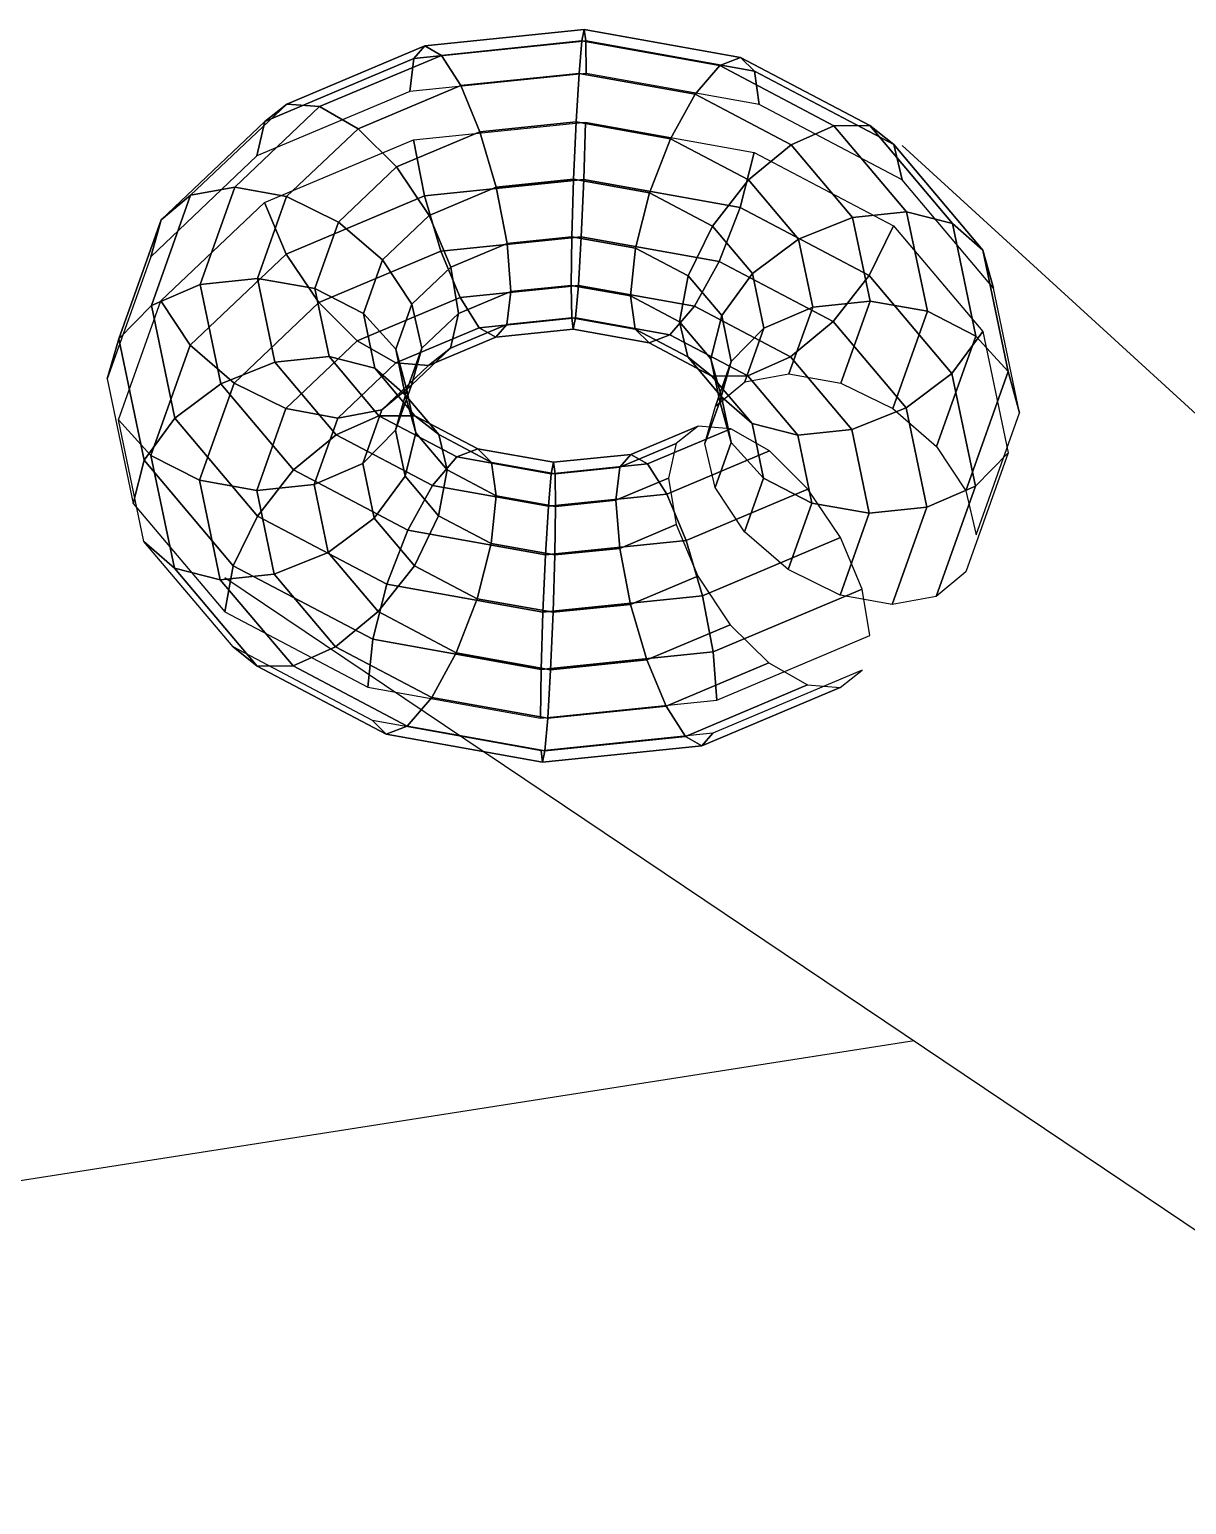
# Model space of a CAD drawing. Extents: x 268 to 383, y 668 to 793.
# Drawn here: x 276.9762 to 277.1304, y 680.8258 to 681.0225 of the extents above; entities that cross this region are included whole.
import ezdxf

# ---------------------------------------------------------------- set-up
doc = ezdxf.new("R2010")
doc.units = 0
doc.header["$LTSCALE"] = 0.5
doc.header["$MEASUREMENT"] = 0
doc.layers.add('P02', color=1, linetype='CONTINUOUS')
doc.layers.add('P03', color=5, linetype='CONTINUOUS')

# ---------------------------------------------------------------- blocks, each defined once
blk = doc.blocks.new('2')
at = {"layer": 'P03', "extrusion": (0.002275, 0.707103, 0.707107), "elevation": 23.6374}
for points in [[(11.5891, -38.3454), (10.033, -36.3461)], [(12.49, -37.5267), (10.6483, -35.7869)]]:
    blk.add_lwpolyline(points, dxfattribs=at)
at = {"layer": 'P03', "extrusion": (-0.741602, -0.473162, 0.475546), "elevation": -16.0905}
blk.add_lwpolyline([(-42.1221, -1.7669), (-42.995, -5.9597)], dxfattribs=at)
at = {"layer": 'P03'}
mesh = blk.add_polymesh((16, 16), dxfattribs=dict(at, m_close=True, n_close=True))
for k, corner in enumerate([(-11.4913, 43.212, -9.8379), (-11.5013, 43.2741, -9.7917), (-11.5302, 43.3427, -9.7685), (-11.5737, 43.4075, -9.7718), (-11.625, 43.4585, -9.8011), (-11.6763, 43.4879, -9.8519), (-11.72, 43.4914, -9.9165), (-11.7492, 43.4683, -9.9851), (-11.7596, 43.4221, -10.0472), (-11.7495, 43.36, -10.0933), (-11.7206, 43.2914, -10.1165), (-11.6772, 43.2266, -10.1132), (-11.6259, 43.1756, -10.084), (-11.5745, 43.1462, -10.0331), (-11.5309, 43.1427, -9.9685), (-11.5016, 43.1658, -9.9), (-11.6951, 43.1261, -9.7513), (-11.7, 43.1904, -9.7074), (-11.7144, 43.2651, -9.6903), (-11.7361, 43.339, -9.7029), (-11.7618, 43.4008, -9.743), (-11.7876, 43.4411, -9.8047), (-11.8095, 43.4537, -9.8786), (-11.8242, 43.4367, -9.9533), (-11.8295, 43.3927, -10.0175), (-11.8245, 43.3284, -10.0615), (-11.8101, 43.2537, -10.0786), (-11.7884, 43.1798, -10.066), (-11.7627, 43.118, -10.0259), (-11.737, 43.0777, -9.9642), (-11.7151, 43.0651, -9.8903), (-11.7004, 43.0821, -9.8156), (-11.93, 43.102, -9.7265), (-11.9291, 43.1669, -9.6831), (-11.9268, 43.2434, -9.6679), (-11.9234, 43.3198, -9.683), (-11.9196, 43.3846, -9.7263), (-11.9158, 43.4279, -9.7912), (-11.9126, 43.4431, -9.8676), (-11.9106, 43.4278, -9.9441), (-11.91, 43.3844, -10.009), (-11.9109, 43.3196, -10.0524), (-11.9133, 43.2431, -10.0676), (-11.9166, 43.1666, -10.0525), (-11.9205, 43.1018, -10.0092), (-11.9243, 43.0585, -9.9444), (-11.9274, 43.0434, -9.8679), (-11.9294, 43.0586, -9.7914), (-12.1603, 43.1433, -9.7671), (-12.1536, 43.2072, -9.7227), (-12.1349, 43.2807, -9.7046), (-12.107, 43.3528, -9.7154), (-12.0742, 43.4124, -9.7536), (-12.0414, 43.4505, -9.8133), (-12.0137, 43.4612, -9.8855), (-11.9953, 43.443, -9.9591), (-11.989, 43.3986, -10.0229), (-11.9956, 43.3348, -10.0673), (-12.0144, 43.2612, -10.0855), (-12.0423, 43.1892, -10.0746), (-12.0751, 43.1295, -10.0364), (-12.1079, 43.0915, -9.9767), (-12.1356, 43.0807, -9.9046), (-12.154, 43.0989, -9.8309), (-12.3509, 43.2438, -9.8669), (-12.3395, 43.3051, -9.8201), (-12.3072, 43.3715, -9.7948), (-12.259, 43.4329, -9.795), (-12.2022, 43.4798, -9.8206), (-12.1454, 43.5053, -9.8678), (-12.0974, 43.5053, -9.9293), (-12.0654, 43.48, -9.9958), (-12.0543, 43.4331, -10.0572), (-12.0658, 43.3717, -10.104), (-12.0981, 43.3053, -10.1293), (-12.1463, 43.244, -10.1291), (-12.2031, 43.197, -10.1035), (-12.2598, 43.1716, -10.0563), (-12.3078, 43.1715, -9.9948), (-12.3398, 43.1969, -9.9283), (-12.4728, 43.3881, -10.0109), (-12.4583, 43.4458, -9.9604), (-12.4173, 43.5019, -9.9249), (-12.3561, 43.5479, -9.9097), (-12.284, 43.5767, -9.9173), (-12.2119, 43.584, -9.9463), (-12.1509, 43.5687, -9.9925), (-12.1102, 43.5331, -10.0487), (-12.0961, 43.4825, -10.1065), (-12.1106, 43.4248, -10.157), (-12.1516, 43.3687, -10.1925), (-12.2128, 43.3227, -10.2076), (-12.2849, 43.2939, -10.2001), (-12.357, 43.2866, -10.171), (-12.418, 43.3019, -10.1249), (-12.4587, 43.3376, -10.0686), (-12.5074, 43.5543, -10.1769), (-12.4921, 43.6079, -10.1223), (-12.4486, 43.6521, -10.075), (-12.3837, 43.6804, -10.0421), (-12.3072, 43.6883, -10.0288), (-12.2308, 43.6747, -10.0369), (-12.1661, 43.6417, -10.0654), (-12.123, 43.5942, -10.1098), (-12.108, 43.5395, -10.1634), (-12.1233, 43.4859, -10.2181), (-12.1668, 43.4417, -10.2654), (-12.2317, 43.4134, -10.2983), (-12.3082, 43.4055, -10.3116), (-12.3846, 43.4191, -10.3034), (-12.4493, 43.4521, -10.275), (-12.4924, 43.4996, -10.2305), (-12.4495, 43.7171, -10.3399), (-12.4356, 43.7665, -10.2812), (-12.3963, 43.7992, -10.2222), (-12.3375, 43.8101, -10.172), (-12.2684, 43.7976, -10.1382), (-12.1992, 43.7635, -10.1259), (-12.1407, 43.7131, -10.137), (-12.1017, 43.6541, -10.1698), (-12.0881, 43.5953, -10.2193), (-12.102, 43.5458, -10.278), (-12.1413, 43.5131, -10.337), (-12.2001, 43.5022, -10.3872), (-12.2693, 43.5148, -10.421), (-12.3384, 43.5488, -10.4333), (-12.3969, 43.5992, -10.4222), (-12.4359, 43.6583, -10.3894), (-12.3079, 43.8516, -10.4749), (-12.2975, 43.8977, -10.4128), (-12.2682, 43.9208, -10.3442), (-12.2246, 43.9174, -10.2796), (-12.1732, 43.8879, -10.2288), (-12.1219, 43.837, -10.1995), (-12.0785, 43.7722, -10.1962), (-12.0496, 43.7035, -10.2194), (-12.0395, 43.6414, -10.2656), (-12.0499, 43.5953, -10.3277), (-12.0792, 43.5722, -10.3962), (-12.1228, 43.5756, -10.4608), (-12.1742, 43.6051, -10.5117), (-12.2255, 43.6561, -10.5409), (-12.2689, 43.7208, -10.5442), (-12.2978, 43.7895, -10.5211), (-12.1041, 43.9375, -10.5614), (-12.0988, 43.9815, -10.4972), (-12.084, 43.9984, -10.4224), (-12.0621, 43.9858, -10.3486), (-12.0364, 43.9456, -10.2869), (-12.0107, 43.8838, -10.2467), (-11.989, 43.8099, -10.2342), (-11.9746, 43.7351, -10.2512), (-11.9697, 43.6709, -10.2952), (-11.975, 43.6269, -10.3595), (-11.9897, 43.6099, -10.4342), (-12.0116, 43.6225, -10.5081), (-12.0373, 43.6628, -10.5697), (-12.063, 43.7245, -10.6099), (-12.0847, 43.7984, -10.6224), (-12.0991, 43.8732, -10.6054), (-11.8691, 43.9616, -10.5863), (-11.8697, 44.005, -10.5214), (-11.8717, 44.0202, -10.4449), (-11.8749, 44.0051, -10.3684), (-11.8787, 43.9618, -10.3036), (-11.8825, 43.897, -10.2603), (-11.8859, 43.8205, -10.2451), (-11.8882, 43.744, -10.2604), (-11.8891, 43.6791, -10.3038), (-11.8885, 43.6358, -10.3686), (-11.8865, 43.6205, -10.4451), (-11.8834, 43.6357, -10.5216), (-11.8796, 43.6789, -10.5864), (-11.8757, 43.7437, -10.6297), (-11.8724, 43.8202, -10.6449), (-11.87, 43.8967, -10.6296), (-11.6388, 43.9202, -10.5457), (-11.6451, 43.9647, -10.4818), (-11.6636, 43.9829, -10.4082), (-11.6913, 43.9721, -10.3361), (-11.724, 43.934, -10.2763), (-11.7568, 43.8744, -10.2382), (-11.7847, 43.8023, -10.2273), (-11.8035, 43.7288, -10.2455), (-11.8102, 43.665, -10.2898), (-11.8038, 43.6206, -10.3537), (-11.7854, 43.6023, -10.4273), (-11.7577, 43.6131, -10.4995), (-11.7249, 43.6512, -10.5592), (-11.6921, 43.7108, -10.5974), (-11.6642, 43.7829, -10.6082), (-11.6455, 43.8564, -10.5901), (-11.4482, 43.8198, -10.4458), (-11.4593, 43.8667, -10.3845), (-11.4913, 43.8921, -10.318), (-11.5393, 43.892, -10.2565), (-11.596, 43.8666, -10.2093), (-11.6528, 43.8196, -10.1837), (-11.7011, 43.7582, -10.1835), (-11.7334, 43.6918, -10.2087), (-11.7448, 43.6305, -10.2556), (-11.7337, 43.5836, -10.317), (-11.7017, 43.5582, -10.3835), (-11.6537, 43.5583, -10.445), (-11.597, 43.5837, -10.4921), (-11.5402, 43.6307, -10.5178), (-11.4919, 43.6921, -10.518), (-11.4596, 43.7585, -10.4927), (-11.3263, 43.6755, -10.3019), (-11.3405, 43.726, -10.2441), (-11.3811, 43.7616, -10.1879), (-11.4422, 43.777, -10.1417), (-11.5142, 43.7697, -10.1127), (-11.5863, 43.7408, -10.1051), (-11.6475, 43.6949, -10.1203), (-11.6885, 43.6388, -10.1558), (-11.703, 43.581, -10.2063), (-11.6889, 43.5305, -10.264), (-11.6482, 43.4949, -10.3203), (-11.5872, 43.4795, -10.3664), (-11.5151, 43.4868, -10.3955), (-11.443, 43.5157, -10.403), (-11.3818, 43.5616, -10.3879), (-11.3408, 43.6177, -10.3524), (-11.2917, 43.5093, -10.1358), (-11.3067, 43.564, -10.0822), (-11.3499, 43.6114, -10.0378), (-11.4146, 43.6445, -10.0093), (-11.491, 43.6581, -10.0012), (-11.5674, 43.6502, -10.0145), (-11.6323, 43.6219, -10.0474), (-11.6758, 43.5776, -10.0947), (-11.6912, 43.5241, -10.1493), (-11.6761, 43.4694, -10.2029), (-11.633, 43.4219, -10.2474), (-11.5683, 43.3888, -10.2758), (-11.4919, 43.3752, -10.284), (-11.4154, 43.3832, -10.2707), (-11.3505, 43.4114, -10.2378), (-11.307, 43.4557, -10.1905), (-11.3496, 43.3465, -9.9729), (-11.3632, 43.4053, -9.9233), (-11.4022, 43.4643, -9.8905), (-11.4607, 43.5147, -9.8794), (-11.5299, 43.5488, -9.8918), (-11.599, 43.5613, -9.9256), (-11.6578, 43.5504, -9.9758), (-11.6971, 43.5178, -10.0348), (-11.711, 43.4683, -10.0935), (-11.6974, 43.4095, -10.143), (-11.6584, 43.3504, -10.1758), (-11.5999, 43.3, -10.1869), (-11.5308, 43.266, -10.1746), (-11.4616, 43.2534, -10.1408), (-11.4028, 43.2643, -10.0905), (-11.3635, 43.297, -10.0316)]):
    mesh.set_mesh_vertex(divmod(k, 16), corner)

msp = doc.modelspace()

# ---------------------------------------------------------------- block references
at = {"layer": 'P02', "xscale": 0.09999999999990905, "yscale": 0.1000000000000227, "zscale": 0.1}
msp.add_blockref('2', (278.23734, 676.62047), dxfattribs=at)

doc.saveas('drawing.dxf')
